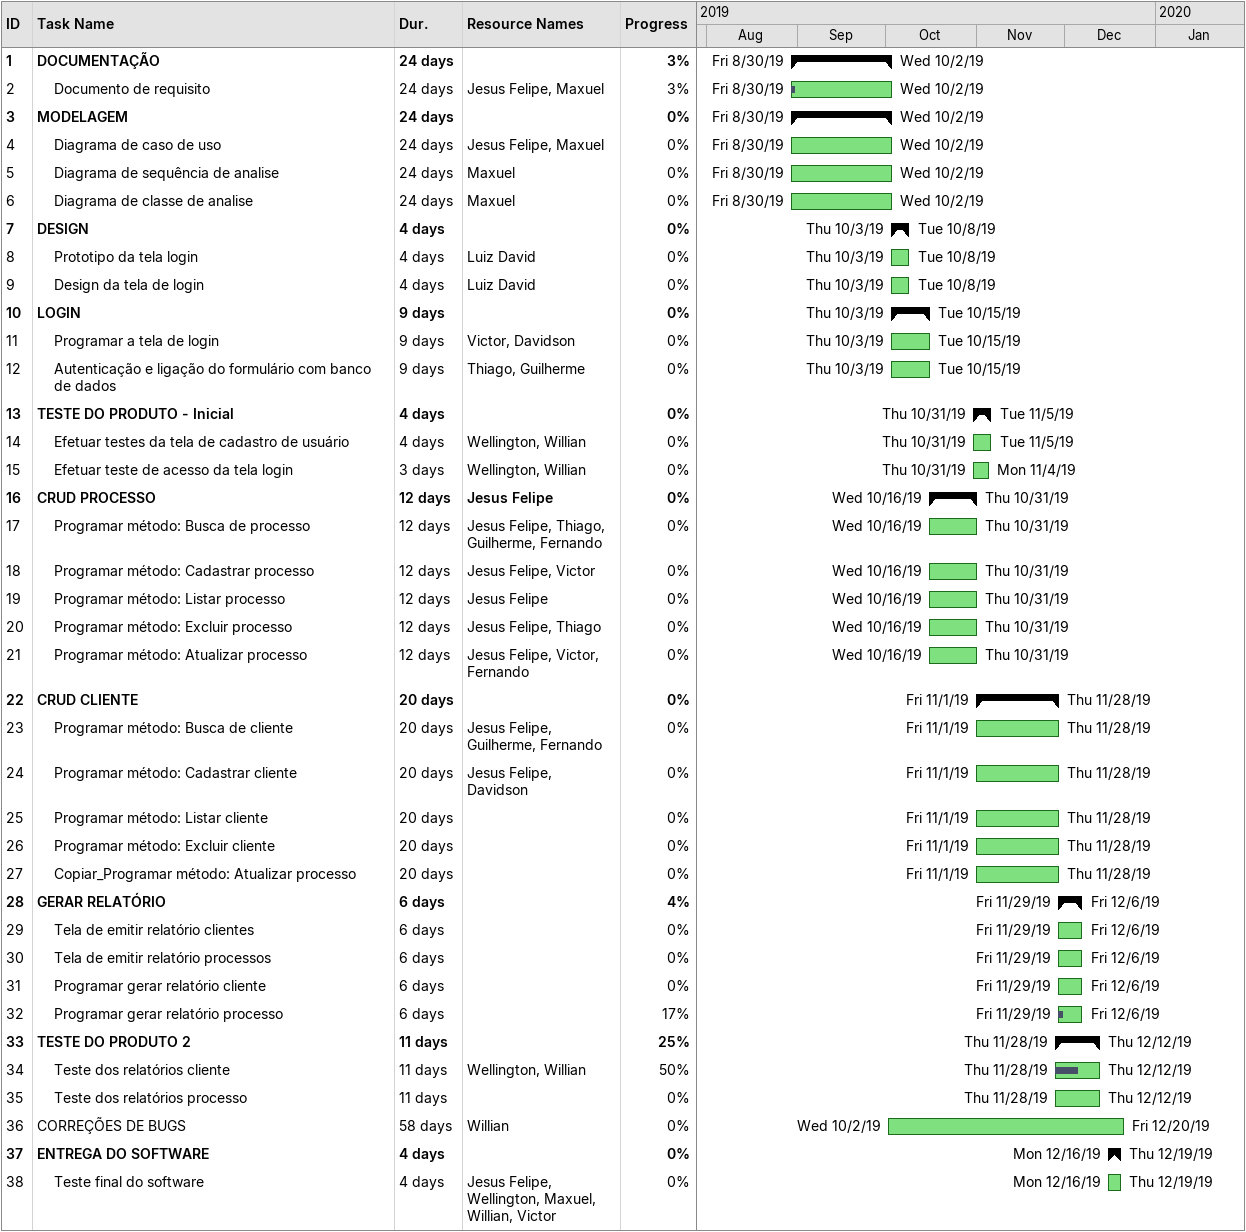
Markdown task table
| ID | Level | Task | Duration | Start | Finish | Resources | % complete |
|---|---|---|---|---|---|---|---|
| 1 | 1 | **DOCUMENTAÇÃO** | 24d | 2019-08-30 | 2019-10-02 |  | 3 |
| 2 | 2 | Documento de requisito | 24d | 2019-08-30 | 2019-10-02 | Jesus Felipe, Maxuel | 3 |
| 3 | 1 | **MODELAGEM** | 24d | 2019-08-30 | 2019-10-02 |  | 0 |
| 4 | 2 | Diagrama de caso de uso | 24d | 2019-08-30 | 2019-10-02 | Jesus Felipe, Maxuel | 0 |
| 5 | 2 | Diagrama de sequência de analise | 24d | 2019-08-30 | 2019-10-02 | Maxuel | 0 |
| 6 | 2 | Diagrama de classe de analise | 24d | 2019-08-30 | 2019-10-02 | Maxuel | 0 |
| 7 | 1 | **DESIGN** | 4d | 2019-10-03 | 2019-10-08 |  | 0 |
| 8 | 2 | Prototipo da tela login | 4d | 2019-10-03 | 2019-10-08 | Luiz David | 0 |
| 9 | 2 | Design da tela de login | 4d | 2019-10-03 | 2019-10-08 | Luiz David | 0 |
| 10 | 1 | **LOGIN** | 9d | 2019-10-03 | 2019-10-15 |  | 0 |
| 11 | 2 | Programar a tela de login | 9d | 2019-10-03 | 2019-10-15 | Victor, Davidson | 0 |
| 12 | 2 | Autenticação e ligação do formulário com banco de dados | 9d | 2019-10-03 | 2019-10-15 | Thiago, Guilherme | 0 |
| 13 | 1 | **TESTE DO PRODUTO - Inicial** | 4d | 2019-10-31 | 2019-11-05 |  | 0 |
| 14 | 2 | Efetuar testes da tela de cadastro de usuário | 4d | 2019-10-31 | 2019-11-05 | Wellington, Willian | 0 |
| 15 | 2 | Efetuar teste de acesso da tela login | 3d | 2019-10-31 | 2019-11-04 | Wellington, Willian | 0 |
| 16 | 1 | **CRUD PROCESSO** | 12d | 2019-10-16 | 2019-10-31 | Jesus Felipe | 0 |
| 17 | 2 | Programar método: Busca de processo | 12d | 2019-10-16 | 2019-10-31 | Jesus Felipe, Thiago, Guilherme, Fernando | 0 |
| 18 | 2 | Programar método: Cadastrar processo | 12d | 2019-10-16 | 2019-10-31 | Jesus Felipe, Victor | 0 |
| 19 | 2 | Programar método: Listar processo | 12d | 2019-10-16 | 2019-10-31 | Jesus Felipe | 0 |
| 20 | 2 | Programar método: Excluir processo | 12d | 2019-10-16 | 2019-10-31 | Jesus Felipe, Thiago | 0 |
| 21 | 2 | Programar método: Atualizar processo | 12d | 2019-10-16 | 2019-10-31 | Jesus Felipe, Victor, Fernando | 0 |
| 22 | 1 | **CRUD CLIENTE** | 20d | 2019-11-01 | 2019-11-28 |  | 0 |
| 23 | 2 | Programar método: Busca de cliente | 20d | 2019-11-01 | 2019-11-28 | Jesus Felipe, Guilherme, Fernando | 0 |
| 24 | 2 | Programar método: Cadastrar cliente | 20d | 2019-11-01 | 2019-11-28 | Jesus Felipe, Davidson | 0 |
| 25 | 2 | Programar método: Listar cliente | 20d | 2019-11-01 | 2019-11-28 |  | 0 |
| 26 | 2 | Programar método: Excluir cliente | 20d | 2019-11-01 | 2019-11-28 |  | 0 |
| 27 | 2 | Copiar_Programar método: Atualizar processo | 20d | 2019-11-01 | 2019-11-28 |  | 0 |
| 28 | 1 | **GERAR RELATÓRIO** | 6d | 2019-11-29 | 2019-12-06 |  | 4 |
| 29 | 2 | Tela de emitir relatório clientes | 6d | 2019-11-29 | 2019-12-06 |  | 0 |
| 30 | 2 | Tela de emitir relatório processos | 6d | 2019-11-29 | 2019-12-06 |  | 0 |
| 31 | 2 | Programar gerar relatório cliente | 6d | 2019-11-29 | 2019-12-06 |  | 0 |
| 32 | 2 | Programar gerar relatório processo | 6d | 2019-11-29 | 2019-12-06 |  | 17 |
| 33 | 1 | **TESTE DO PRODUTO 2** | 11d | 2019-11-28 | 2019-12-12 |  | 25 |
| 34 | 2 | Teste dos relatórios cliente | 11d | 2019-11-28 | 2019-12-12 | Wellington, Willian | 50 |
| 35 | 2 | Teste dos relatórios processo | 11d | 2019-11-28 | 2019-12-12 |  | 0 |
| 36 | 1 | CORREÇÕES DE BUGS | 58d | 2019-10-02 | 2019-12-20 | Willian | 0 |
| 37 | 1 | **ENTREGA DO SOFTWARE** | 4d | 2019-12-16 | 2019-12-19 |  | 0 |
| 38 | 2 | Teste final do software | 4d | 2019-12-16 | 2019-12-19 | Jesus Felipe, Wellington, Maxuel, Willian, Victor | 0 |
